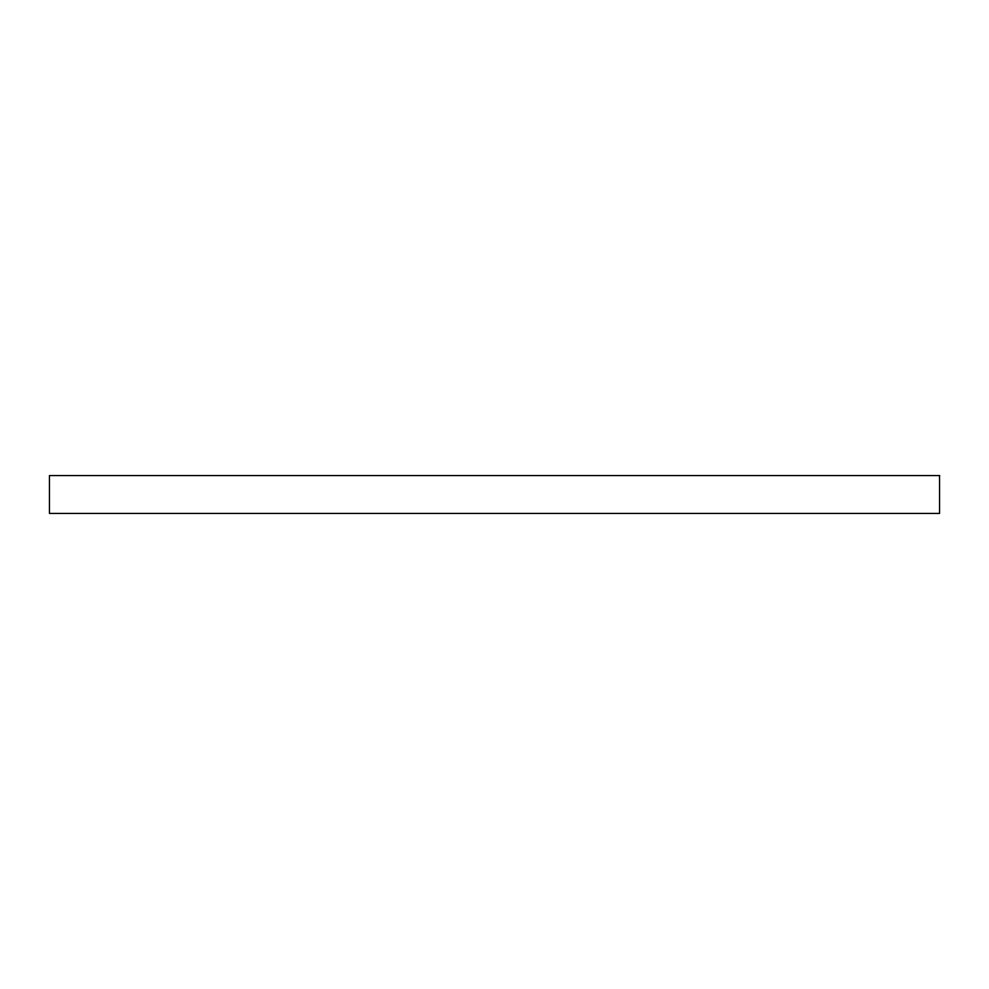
<?xml version="1.0" encoding="UTF-8"?>
<svg xmlns="http://www.w3.org/2000/svg" width="989" height="989" viewBox="0 0 989 989"><rect width="100%" height="100%" fill="white"/><g stroke="black" fill="none" stroke-linecap="round" stroke-linejoin="round"><path stroke-width="1.48" d="M939.55 475.561L49.45 475.561L49.45 513.439L939.55 513.439L939.55 475.561"/></g></svg>
